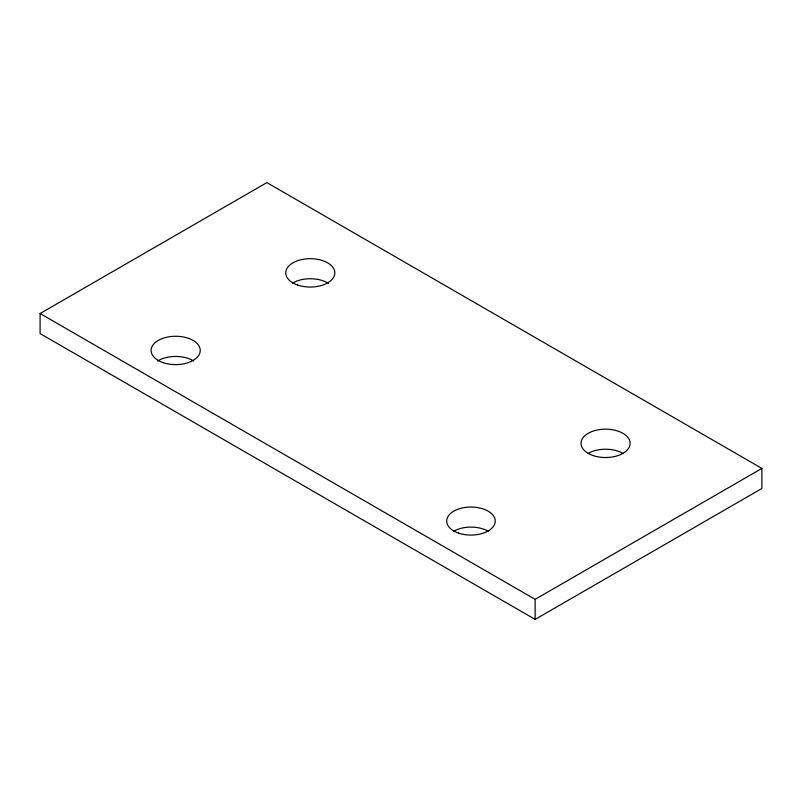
<?xml version="1.0" encoding="UTF-8"?>
<svg xmlns="http://www.w3.org/2000/svg" width="802" height="802" viewBox="0 0 802 802"><rect width="100%" height="100%" fill="white"/><g stroke="black" fill="none" stroke-linecap="round" stroke-linejoin="round"><path stroke-width="1.2" d="M40.1 313.532L266.865 182.605L761.9 468.418L761.9 488.468L535.134 619.395L40.1 333.582L40.1 313.532L535.134 599.335L761.9 468.418M535.134 599.335L535.134 619.395M587.956 453.521A24.561 14.185 0 0 1 623.234 453.551M292.379 283.216A24.561 14.185 0 0 1 328.459 283.377M453.471 531.385A24.291 14.025 0 0 1 488.358 531.335M157.553 361.06A24.561 14.185 0 0 1 193.623 360.96M593.259 455.616A24.561 14.185 0 0 0 630.141 443.366A24.561 14.185 0 0 0 593.32 431.055A24.561 14.185 0 0 0 593.259 455.616M297.672 285.031A24.561 14.185 0 0 0 334.845 273.081A24.561 14.185 0 0 0 298.344 260.47A24.561 14.185 0 0 0 297.672 285.031M163.327 362.704A24.561 14.185 0 0 0 200.239 350.484A24.561 14.185 0 0 0 163.448 338.143A24.561 14.185 0 0 0 163.327 362.704M458.533 533.109A24.291 14.025 0 0 0 495.245 521.25A24.291 14.025 0 0 0 459.095 508.829A24.291 14.025 0 0 0 458.533 533.109"/></g></svg>
